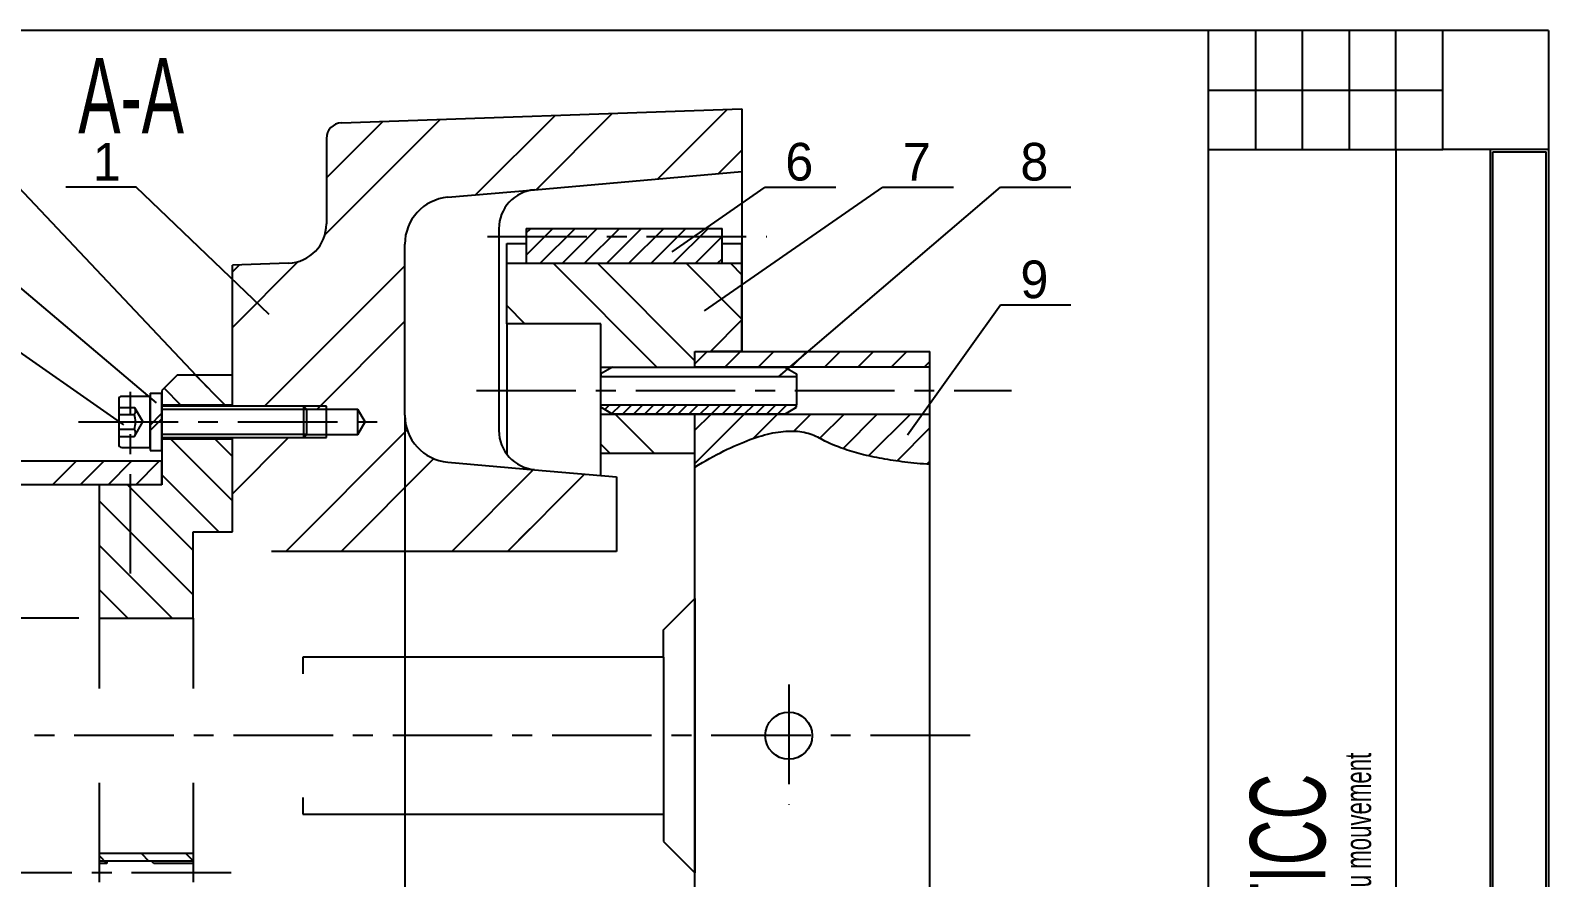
# Model space of a CAD drawing. Header units: millimetres. Extents: x 1 to 584, y 10 to 410.
# Drawn here: x 389.8 to 583.5, y 302.4 to 410.4 of the extents above; entities that cross this region are included whole.
import ezdxf

# ---------------------------------------------------------------- set-up
doc = ezdxf.new("R2010")
doc.units = ezdxf.units.MM
doc.linetypes.add('CENTERX2', pattern=[20.32, 12.7, -2.54, 2.54, -2.54])
for name, color, linetype in [('COUPES', 179, 'Continuous'), ('FORMAT', 179, 'Continuous'), ('PIECE10', 179, 'Continuous'), ('PIECE22', 179, 'Continuous'), ('PIECE23', 179, 'Continuous'), ('PIECE8', 179, 'Continuous'), ('PIECE9', 179, 'Continuous'), ('PIECE_6_', 179, 'Continuous'), ('PIECE_7_', 179, 'Continuous'), ('PIECE_8_', 179, 'Continuous'), ('PIECE_9_', 179, 'Continuous'), ('REP╚RES', 179, 'Continuous')]:
    doc.layers.add(name, color=color, linetype=linetype)
doc.styles.add('SLDTEXTSTYLE0', font='TXT')
doc.styles.add('SLDTEXTSTYLE1', font='TXT', dxfattribs={"width": 0.630208})

msp = doc.modelspace()

# ---------------------------------------------------------------- linework, layer by layer
at = {"layer": 'FORMAT', "color": 7}
for p, q in [((583.5, 410.42), (9.5, 410.42)), ((540.1, 220.42), (540.1, 410.42)), ((546.08, 410.42), (546.08, 395.22)), ((552.06, 410.42), (552.06, 395.22)), ((558.04, 410.42), (558.04, 395.22)), ((564.02, 395.22), (564.02, 410.42)), ((570, 395.22), (570, 410.42)), ((583.5, 410.42), (583.5, 10.42)), ((540.1, 402.82), (570, 402.82)), ((540.1, 395.22), (570, 395.22)), ((564.02, 395.22), (564.02, 220.42)), ((583.5, 395.22), (570, 395.22)), ((576.1, 252.42), (576.1, 395.22)), ((576.4, 252.72), (576.4, 394.92)), ((576.4, 394.92), (583.2, 394.92)), ((583.2, 252.72), (583.2, 394.92))]:
    msp.add_line(p, q, dxfattribs=at)
at = {"layer": 'PIECE10', "color": 7}
for p, q in [((406.55, 355.5), (350.55, 355.5)), ((392.62, 352.5), (395.62, 355.5)), ((396.15, 352.5), (399.15, 355.5)), ((399.69, 352.5), (402.69, 355.5)), ((403.22, 352.5), (406.22, 355.5)), ((406.55, 352.5), (406.55, 355.5)), ((406.55, 352.5), (353.55, 352.5))]:
    msp.add_line(p, q, dxfattribs=at)
at = {"layer": 'PIECE22', "color": 7}
for p, q in [((405.05, 364.15), (406.55, 364.15)), ((405.05, 364.15), (405.05, 360.1)), ((406.55, 361.6), (406.55, 364.15)), ((405.05, 360.1), (406.55, 361.6)), ((406.55, 360.9), (405.05, 359.4)), ((406.55, 360.9), (406.55, 361.6)), ((406.55, 356.85), (406.55, 360.9)), ((405.05, 360.1), (405.05, 359.4)), ((405.05, 359.4), (405.05, 356.85)), ((405.05, 356.85), (406.55, 356.85))]:
    msp.add_line(p, q, dxfattribs=at)
at = {"layer": 'PIECE23', "color": 7}
for p, q in [((401.05, 363.36), (401.05, 357.64)), ((401.05, 362.35), (403.05, 362.35)), ((405.05, 363.76), (401.45, 363.76)), ((403.05, 362.35), (404.12, 360.5)), ((403.06, 362.34), (403.05, 362.35)), ((403.07, 362.33), (403.06, 362.34)), ((403.07, 362.32), (403.07, 362.33)), ((403.08, 362.31), (403.07, 362.32)), ((403.08, 362.3), (403.08, 362.31)), ((403.09, 362.29), (403.08, 362.3)), ((403.1, 362.28), (403.09, 362.29)), ((403.1, 362.27), (403.1, 362.28)), ((403.11, 362.26), (403.1, 362.27)), ((405.05, 357.24), (405.05, 363.76)), ((424.65, 362.5), (406.55, 362.5)), ((425.05, 362.1), (424.65, 362.5)), ((424.65, 358.5), (424.65, 362.5)), ((401.05, 361.43), (403.05, 361.43)), ((403.05, 361.43), (403.06, 361.44)), ((403.05, 358.65), (404.12, 360.5)), ((403.06, 361.44), (403.07, 361.45)), ((403.07, 361.46), (403.08, 361.47)), ((403.07, 361.45), (403.07, 361.46)), ((403.08, 361.48), (403.09, 361.49)), ((403.08, 361.47), (403.08, 361.48)), ((403.09, 361.49), (403.1, 361.5)), ((403.1, 361.51), (403.11, 361.52)), ((403.1, 361.5), (403.1, 361.51)), ((403.11, 362.25), (403.11, 362.26)), ((403.12, 362.23), (403.11, 362.25)), ((403.11, 361.53), (403.12, 361.54)), ((403.11, 361.52), (403.11, 361.53)), ((403.12, 362.22), (403.12, 362.23)), ((403.12, 362.21), (403.12, 362.22)), ((403.13, 362.2), (403.12, 362.21)), ((403.12, 361.56), (403.13, 361.57)), ((403.12, 361.55), (403.12, 361.56)), ((403.12, 361.54), (403.12, 361.55)), ((403.13, 362.19), (403.13, 362.2)), ((403.14, 362.18), (403.13, 362.19)), ((403.13, 361.58), (403.14, 361.59)), ((403.13, 361.57), (403.13, 361.58)), ((403.14, 362.17), (403.14, 362.18)), ((403.15, 362.16), (403.14, 362.17)), ((403.14, 361.6), (403.15, 361.61)), ((403.14, 361.59), (403.14, 361.6)), ((403.15, 362.15), (403.15, 362.16)), ((403.15, 362.14), (403.15, 362.15)), ((403.16, 362.13), (403.15, 362.14)), ((403.15, 361.63), (403.16, 361.64)), ((403.15, 361.62), (403.15, 361.63)), ((403.15, 361.61), (403.15, 361.62)), ((403.16, 362.12), (403.16, 362.13)), ((403.16, 362.11), (403.16, 362.12)), ((403.17, 362.1), (403.16, 362.11)), ((403.16, 361.66), (403.17, 361.67)), ((403.16, 361.65), (403.16, 361.66)), ((403.16, 361.64), (403.16, 361.65)), ((403.17, 362.09), (403.17, 362.1)), ((403.17, 362.08), (403.17, 362.09)), ((403.17, 362.07), (403.17, 362.08)), ((403.18, 362.06), (403.17, 362.07)), ((403.17, 361.71), (403.18, 361.72)), ((403.17, 361.7), (403.17, 361.71)), ((403.17, 361.68), (403.17, 361.7)), ((403.17, 361.67), (403.17, 361.68)), ((403.18, 362.05), (403.18, 362.06)), ((403.18, 362.04), (403.18, 362.05)), ((403.18, 362.03), (403.18, 362.04)), ((403.19, 362.02), (403.18, 362.03)), ((403.18, 361.75), (403.19, 361.76)), ((403.18, 361.74), (403.18, 361.75)), ((403.18, 361.73), (403.18, 361.74)), ((403.18, 361.72), (403.18, 361.73)), ((403.19, 362.01), (403.19, 362.02)), ((403.19, 362), (403.19, 362.01)), ((403.19, 361.99), (403.19, 362)), ((403.19, 361.98), (403.19, 361.99)), ((403.19, 361.96), (403.19, 361.98)), ((403.19, 361.95), (403.19, 361.96)), ((403.19, 361.94), (403.19, 361.95)), ((403.2, 361.93), (403.19, 361.94)), ((403.19, 361.83), (403.2, 361.84)), ((403.19, 361.82), (403.19, 361.83)), ((403.19, 361.81), (403.19, 361.82)), ((403.19, 361.8), (403.19, 361.81)), ((403.19, 361.79), (403.19, 361.8)), ((403.19, 361.78), (403.19, 361.79)), ((403.19, 361.77), (403.19, 361.78)), ((403.19, 361.76), (403.19, 361.77)), ((403.2, 361.92), (403.2, 361.93)), ((403.2, 361.91), (403.2, 361.92)), ((403.2, 361.9), (403.2, 361.91)), ((403.2, 361.89), (403.2, 361.9)), ((403.2, 361.88), (403.2, 361.89)), ((403.2, 361.87), (403.2, 361.88)), ((403.2, 361.86), (403.2, 361.87)), ((403.2, 361.85), (403.2, 361.86)), ((403.2, 361.84), (403.2, 361.85)), ((425.05, 362.1), (406.55, 362.1)), ((425.05, 358.9), (425.05, 362.1)), ((401.05, 359.58), (403.05, 359.58)), ((401.05, 358.65), (403.05, 358.65)), ((403.06, 359.57), (403.05, 359.58)), ((403.05, 358.65), (403.06, 358.66)), ((403.07, 359.56), (403.06, 359.57)), ((403.06, 358.66), (403.07, 358.67)), ((403.07, 359.55), (403.07, 359.56)), ((403.08, 359.54), (403.07, 359.55)), ((403.07, 358.69), (403.08, 358.7)), ((403.07, 358.67), (403.07, 358.69)), ((403.08, 359.53), (403.08, 359.54)), ((403.09, 359.52), (403.08, 359.53)), ((403.08, 358.71), (403.09, 358.72)), ((403.08, 358.7), (403.08, 358.71)), ((403.1, 359.5), (403.09, 359.52)), ((403.09, 358.72), (403.1, 358.73)), ((403.1, 359.49), (403.1, 359.5)), ((403.11, 359.48), (403.1, 359.49)), ((403.1, 358.74), (403.11, 358.75)), ((403.1, 358.73), (403.1, 358.74)), ((403.11, 359.47), (403.11, 359.48)), ((403.12, 359.46), (403.11, 359.47)), ((403.11, 358.76), (403.12, 358.77)), ((403.11, 358.75), (403.11, 358.76)), ((403.12, 359.45), (403.12, 359.46)), ((403.12, 359.44), (403.12, 359.45)), ((403.13, 359.43), (403.12, 359.44)), ((403.12, 358.79), (403.13, 358.8)), ((403.12, 358.78), (403.12, 358.79)), ((403.12, 358.77), (403.12, 358.78)), ((403.13, 359.42), (403.13, 359.43)), ((403.14, 359.41), (403.13, 359.42)), ((403.13, 358.81), (403.14, 358.82)), ((403.13, 358.8), (403.13, 358.81)), ((403.14, 359.4), (403.14, 359.41)), ((403.15, 359.39), (403.14, 359.4)), ((403.14, 358.83), (403.15, 358.84)), ((403.14, 358.82), (403.14, 358.83)), ((403.15, 359.38), (403.15, 359.39)), ((403.15, 359.37), (403.15, 359.38)), ((403.16, 359.36), (403.15, 359.37)), ((403.15, 358.86), (403.16, 358.87)), ((403.15, 358.85), (403.15, 358.86)), ((403.15, 358.84), (403.15, 358.85)), ((403.16, 359.35), (403.16, 359.36)), ((403.16, 359.34), (403.16, 359.35)), ((403.17, 359.33), (403.16, 359.34)), ((403.16, 358.89), (403.17, 358.9)), ((403.16, 358.88), (403.16, 358.89)), ((403.16, 358.87), (403.16, 358.88)), ((403.17, 359.32), (403.17, 359.33)), ((403.17, 359.31), (403.17, 359.32)), ((403.17, 359.3), (403.17, 359.31)), ((403.18, 359.29), (403.17, 359.3)), ((403.17, 358.93), (403.18, 358.94)), ((403.17, 358.92), (403.17, 358.93)), ((403.17, 358.91), (403.17, 358.92)), ((403.17, 358.9), (403.17, 358.91)), ((403.18, 359.28), (403.18, 359.29)), ((403.18, 359.27), (403.18, 359.28)), ((403.18, 359.26), (403.18, 359.27)), ((403.19, 359.25), (403.18, 359.26)), ((403.18, 358.98), (403.19, 358.99)), ((403.18, 358.97), (403.18, 358.98)), ((403.18, 358.95), (403.18, 358.97)), ((403.18, 358.94), (403.18, 358.95)), ((403.19, 359.24), (403.19, 359.25)), ((403.19, 359.22), (403.19, 359.24)), ((403.19, 359.21), (403.19, 359.22)), ((403.19, 359.2), (403.19, 359.21)), ((403.19, 359.19), (403.19, 359.2)), ((403.19, 359.18), (403.19, 359.19)), ((403.19, 359.17), (403.19, 359.18)), ((403.2, 359.16), (403.19, 359.17)), ((403.19, 359.06), (403.2, 359.07)), ((403.19, 359.05), (403.19, 359.06)), ((403.19, 359.04), (403.19, 359.05)), ((403.19, 359.03), (403.19, 359.04)), ((403.19, 359.02), (403.19, 359.03)), ((403.19, 359.01), (403.19, 359.02)), ((403.19, 359), (403.19, 359.01)), ((403.19, 358.99), (403.19, 359)), ((403.2, 359.15), (403.2, 359.16)), ((403.2, 359.14), (403.2, 359.15)), ((403.2, 359.13), (403.2, 359.14)), ((403.2, 359.12), (403.2, 359.13)), ((403.2, 359.11), (403.2, 359.12)), ((403.2, 359.1), (403.2, 359.11)), ((403.2, 359.09), (403.2, 359.1)), ((403.2, 359.08), (403.2, 359.09)), ((403.2, 359.07), (403.2, 359.08)), ((425.05, 358.9), (406.55, 358.9)), ((406.55, 358.5), (424.65, 358.5)), ((424.65, 358.5), (425.05, 358.9)), ((401.45, 357.24), (405.05, 357.24))]:
    msp.add_line(p, q, dxfattribs=at)
for centre, radius, start, end in [((401.45, 363.36), 0.4, 90, 180), ((400.14, 360.5), 3.06, 0, 17.588), ((400.14, 360.5), 3.06, 342.412, 0), ((401.45, 357.64), 0.4, 180, 270)]:
    msp.add_arc(centre, radius, start, end, dxfattribs=at)
at = {"layer": 'PIECE8', "color": 7}
for p, q in [((427.34, 384.34), (442.08, 399.08)), ((429.48, 398.64), (480.55, 400.42)), ((446.59, 389.45), (456.73, 399.59)), ((454.34, 390.13), (464.06, 399.85)), ((469.84, 391.48), (478.71, 400.36)), ((480.55, 400.42), (480.55, 392.42)), ((427.55, 391.62), (434.75, 398.82)), ((427.55, 396.64), (427.55, 385.75)), ((477.59, 392.16), (480.55, 395.13)), ((454.12, 390.11), (480.55, 392.42)), ((480.55, 392.42), (480.55, 369.5)), ((443.03, 389.14), (454.12, 390.11)), ((449.55, 385.13), (449.55, 359.4)), ((437.55, 361.36), (437.55, 383.16)), ((415.55, 372.55), (423.95, 380.95)), ((422.73, 380.75), (415.55, 380.5)), ((415.55, 379.62), (416.46, 380.53)), ((415.55, 362.5), (415.55, 380.5)), ((419.64, 362.5), (437.55, 380.41)), ((426.31, 362.1), (437.55, 373.34)), ((424.65, 362.5), (415.55, 362.5)), ((427.55, 362.5), (424.65, 362.5)), ((425.05, 362.1), (424.65, 362.5)), ((427.55, 358.5), (427.55, 362.5)), ((431.55, 362.1), (425.05, 362.1)), ((432.48, 360.5), (431.55, 362.1)), ((431.55, 358.9), (431.55, 362.1)), ((431.55, 358.9), (432.48, 360.5)), ((437.55, 361.36), (437.55, 280.56)), ((415.55, 358.5), (424.65, 358.5)), ((415.55, 346.5), (415.55, 358.5)), ((415.55, 351.34), (422.71, 358.5)), ((415.55, 358.41), (415.64, 358.5)), ((422.36, 344), (437.86, 359.5)), ((424.65, 358.5), (425.05, 358.9)), ((424.65, 358.5), (427.55, 358.5)), ((425.05, 358.9), (431.55, 358.9)), ((429.43, 344), (441.26, 355.83)), ((443.03, 355.38), (454.12, 354.41)), ((443.57, 344), (453.99, 354.43)), ((450.64, 344), (460.5, 353.86)), ((454.12, 354.41), (464.55, 353.5)), ((464.55, 353.5), (464.55, 346.5)), ((450.64, 344), (453.54, 346.9)), ((464.55, 346.9), (464.55, 344)), ((411.55, 346.5), (415.55, 346.5)), ((464.55, 344), (420.55, 344))]:
    msp.add_line(p, q, dxfattribs=at)
for centre, radius, start, end in [((429.55, 396.64), 2, 92, 180), ((454.55, 385.13), 5, 95, 180), ((443.55, 383.16), 6, 95, 180), ((422.55, 385.75), 5, 272, 0), ((443.55, 361.36), 6, 180, 265), ((454.55, 359.4), 5, 180, 265)]:
    msp.add_arc(centre, radius, start, end, dxfattribs=at)
at = {"layer": 'PIECE9', "color": 7}
for p, q in [((408.55, 366.5), (406.55, 364.5)), ((408.55, 366.5), (415.55, 366.5)), ((410.79, 366.5), (414.59, 362.7)), ((415.55, 362.7), (415.55, 366.5)), ((406.55, 364.5), (406.55, 362.7)), ((406.85, 364.79), (408.94, 362.7)), ((406.55, 362.7), (415.55, 362.7)), ((406.55, 362.7), (406.55, 358.3)), ((415.55, 362.5), (415.55, 362.7)), ((415.55, 358.3), (415.55, 358.5)), ((406.55, 358.3), (406.55, 352.5)), ((415.55, 358.3), (406.55, 358.3)), ((407.68, 358.3), (415.55, 350.43)), ((413.34, 358.3), (415.55, 356.09)), ((415.55, 346.5), (415.55, 358.3)), ((406.55, 353.77), (413.82, 346.5)), ((406.55, 352.5), (398.55, 352.5)), ((398.55, 352.5), (398.55, 335.5)), ((402.17, 352.5), (410.55, 344.11)), ((398.55, 350.46), (410.55, 338.46)), ((410.55, 335.5), (410.55, 346.5)), ((410.55, 346.5), (415.55, 346.5)), ((398.55, 344.8), (407.85, 335.5)), ((398.55, 339.14), (402.2, 335.5)), ((398.55, 335.5), (398.55, 326.5)), ((398.55, 335.5), (410.55, 335.5)), ((410.55, 335.5), (410.55, 326.5)), ((398.55, 314.5), (398.55, 305.5)), ((410.55, 314.5), (410.55, 305.5)), ((398.55, 305.5), (410.55, 305.5)), ((398.55, 305.5), (398.55, 304.2)), ((398.55, 305.2), (399.55, 304.2)), ((399.55, 304.5), (398.55, 304.5)), ((398.55, 304.2), (398.55, 301.8)), ((399.55, 304.2), (398.55, 304.2)), ((405.25, 304.5), (399.55, 304.5)), ((399.55, 304.5), (399.55, 304.2)), ((403.91, 305.5), (404.91, 304.5)), ((410.55, 304.5), (405.25, 304.5)), ((405.55, 304.2), (405.25, 304.5)), ((410.55, 304.2), (405.55, 304.2)), ((409.57, 305.5), (410.55, 304.52)), ((410.55, 305.5), (410.55, 304.2)), ((410.55, 304.2), (410.55, 301.8))]:
    msp.add_line(p, q, dxfattribs=at)
at = {"layer": 'PIECE_6_', "color": 7, "linetype": 'CENTERX2'}
msp.add_line((448.09, 384.16), (483.75, 384.16), dxfattribs=at)
at = {"layer": 'PIECE_6_', "color": 7}
for p, q in [((453.05, 385.16), (453.05, 380.73)), ((453.05, 385.16), (478.05, 385.16)), ((453.05, 381.77), (456.45, 385.16)), ((453.05, 384.6), (453.62, 385.16)), ((454.84, 380.73), (459.28, 385.16)), ((457.67, 380.73), (462.1, 385.16)), ((460.5, 380.73), (464.93, 385.16)), ((463.32, 380.73), (467.76, 385.16)), ((466.15, 380.73), (470.59, 385.16)), ((468.98, 380.73), (473.42, 385.16)), ((471.81, 380.73), (476.25, 385.16)), ((474.64, 380.73), (478.05, 384.14)), ((478.05, 380.73), (478.05, 385.16)), ((453.05, 380.73), (478.05, 380.73)), ((477.47, 380.73), (478.05, 381.31))]:
    msp.add_line(p, q, dxfattribs=at)
at = {"layer": 'PIECE_7_', "color": 7}
for p, q in [((450.55, 380.73), (450.55, 383.23)), ((450.55, 383.23), (453.05, 383.23)), ((478.05, 383.23), (480.55, 383.23)), ((480.55, 380.73), (480.55, 383.23)), ((450.55, 373), (450.55, 380.73)), ((450.55, 380.73), (480.55, 380.73)), ((456.47, 380.73), (469.7, 367.5)), ((462.13, 380.73), (474.55, 368.3)), ((473.44, 380.73), (480.55, 373.61)), ((479.1, 380.73), (480.55, 379.27)), ((480.55, 373.5), (480.55, 380.73)), ((450.55, 375.33), (452.88, 373)), ((462.55, 373), (450.55, 373)), ((450.55, 373), (450.55, 356.4)), ((462.55, 367.5), (462.55, 373)), ((480.55, 373.5), (476.55, 369.5)), ((480.55, 369.5), (480.55, 373.5)), ((474.55, 369.5), (476.55, 369.5)), ((474.55, 367.5), (474.55, 369.5)), ((480.55, 369.5), (476.55, 369.5)), ((462.55, 361.5), (462.55, 367.5)), ((462.55, 367.5), (474.55, 367.5)), ((462.55, 356.5), (462.55, 361.5)), ((462.55, 361.5), (474.55, 361.5)), ((464.38, 361.5), (469.38, 356.5)), ((474.55, 356.5), (474.55, 361.5)), ((462.55, 357.67), (463.72, 356.5)), ((462.55, 356.5), (474.55, 356.5)), ((462.55, 353.68), (462.55, 356.5))]:
    msp.add_line(p, q, dxfattribs=at)
at = {"layer": 'PIECE_8_', "color": 7}
for p, q in [((464.05, 367.5), (462.55, 366.64)), ((462.55, 366.64), (462.55, 366.3)), ((462.55, 362.7), (462.55, 366.3)), ((462.55, 366.3), (487.55, 366.3)), ((464.05, 367.5), (486.05, 367.5)), ((486.05, 367.5), (487.55, 366.64)), ((487.55, 366.64), (487.55, 366.3)), ((487.55, 366.3), (487.55, 362.7)), ((462.55, 362.7), (487.55, 362.7)), ((462.55, 362.37), (462.55, 362.7)), ((464.05, 361.5), (462.55, 362.37)), ((463.06, 362.08), (463.68, 362.7)), ((463.96, 361.56), (465.1, 362.7)), ((465.31, 361.5), (466.51, 362.7)), ((466.73, 361.5), (467.93, 362.7)), ((468.14, 361.5), (469.34, 362.7)), ((469.56, 361.5), (470.76, 362.7)), ((470.97, 361.5), (472.17, 362.7)), ((472.38, 361.5), (473.58, 362.7)), ((473.8, 361.5), (475, 362.7)), ((475.21, 361.5), (476.41, 362.7)), ((476.63, 361.5), (477.83, 362.7)), ((478.04, 361.5), (479.24, 362.7)), ((479.46, 361.5), (480.66, 362.7)), ((480.87, 361.5), (482.07, 362.7)), ((482.28, 361.5), (483.48, 362.7)), ((483.7, 361.5), (484.9, 362.7)), ((485.11, 361.5), (486.31, 362.7)), ((486.05, 361.5), (487.55, 362.37)), ((487.17, 362.15), (487.55, 362.53)), ((487.55, 362.37), (487.55, 362.7)), ((486.05, 361.5), (464.05, 361.5))]:
    msp.add_line(p, q, dxfattribs=at)
at = {"layer": 'PIECE_9_', "color": 7}
for p, q in [((474.55, 369.5), (504.55, 369.5)), ((474.55, 367.5), (474.55, 369.5)), ((474.55, 367.91), (476.14, 369.5)), ((478.38, 367.5), (480.38, 369.5)), ((482.63, 367.5), (484.63, 369.5)), ((486.87, 367.5), (488.87, 369.5)), ((491.11, 367.5), (493.11, 369.5)), ((495.35, 367.5), (497.35, 369.5)), ((499.6, 367.5), (501.6, 369.5)), ((503.84, 367.5), (504.55, 368.22)), ((504.55, 367.5), (504.55, 369.5)), ((504.55, 367.5), (474.55, 367.5)), ((504.55, 361.5), (504.55, 367.5)), ((474.55, 361.5), (504.55, 361.5)), ((474.55, 354.75), (474.55, 361.5)), ((474.55, 355.19), (480.87, 361.5)), ((474.55, 359.43), (476.63, 361.5)), ((482, 358.39), (485.11, 361.5)), ((487.19, 359.33), (489.35, 361.5)), ((490.51, 358.42), (493.6, 361.5)), ((493.47, 357.13), (497.84, 361.5)), ((496.78, 356.2), (502.08, 361.5)), ((504.55, 355.12), (504.55, 361.5)), ((481.97, 358.38), (482.35, 358.51)), ((482.35, 358.51), (482.73, 358.63)), ((482.73, 358.63), (483.1, 358.74)), ((483.1, 358.74), (483.46, 358.84)), ((483.46, 358.84), (483.82, 358.93)), ((483.82, 358.93), (484.18, 359.02)), ((484.18, 359.02), (484.52, 359.09)), ((484.52, 359.09), (484.86, 359.15)), ((484.86, 359.15), (485.2, 359.21)), ((485.2, 359.21), (485.53, 359.25)), ((485.53, 359.25), (485.85, 359.29)), ((485.85, 359.29), (486.17, 359.32)), ((486.17, 359.32), (486.48, 359.33)), ((486.48, 359.33), (486.78, 359.34)), ((486.78, 359.34), (487.08, 359.34)), ((487.08, 359.34), (487.38, 359.33)), ((487.38, 359.33), (487.66, 359.31)), ((487.66, 359.31), (487.94, 359.28)), ((487.94, 359.28), (488.22, 359.24)), ((488.22, 359.24), (488.49, 359.19)), ((488.49, 359.19), (488.75, 359.13)), ((488.75, 359.13), (489.01, 359.06)), ((489.01, 359.06), (489.26, 358.99)), ((489.26, 358.99), (489.51, 358.9)), ((489.51, 358.9), (489.75, 358.81)), ((489.75, 358.81), (489.98, 358.7)), ((489.98, 358.7), (490.21, 358.59)), ((490.21, 358.59), (490.43, 358.46)), ((490.43, 358.46), (490.66, 358.34)), ((500.37, 355.55), (504.55, 359.73)), ((477.37, 356.34), (477.82, 356.57)), ((477.82, 356.57), (478.26, 356.8)), ((478.26, 356.8), (478.69, 357.01)), ((478.69, 357.01), (479.12, 357.21)), ((479.12, 357.21), (479.55, 357.41)), ((479.55, 357.41), (479.97, 357.59)), ((479.97, 357.59), (480.38, 357.77)), ((480.38, 357.77), (480.79, 357.94)), ((480.79, 357.94), (481.19, 358.1)), ((481.19, 358.1), (481.58, 358.24)), ((481.58, 358.24), (481.97, 358.38)), ((490.66, 358.34), (490.89, 358.22)), ((490.89, 358.22), (491.12, 358.11)), ((491.12, 358.11), (491.36, 357.99)), ((491.36, 357.99), (491.6, 357.88)), ((491.6, 357.88), (491.85, 357.77)), ((491.85, 357.77), (492.1, 357.66)), ((492.1, 357.66), (492.36, 357.55)), ((492.36, 357.55), (492.62, 357.45)), ((492.62, 357.45), (492.89, 357.35)), ((492.89, 357.35), (493.16, 357.25)), ((493.16, 357.25), (493.43, 357.15)), ((493.43, 357.15), (493.71, 357.05)), ((493.71, 357.05), (494, 356.96)), ((494, 356.96), (494.28, 356.87)), ((494.28, 356.87), (494.58, 356.78)), ((494.58, 356.78), (494.87, 356.69)), ((494.87, 356.69), (495.17, 356.6)), ((495.17, 356.6), (495.48, 356.52)), ((495.48, 356.52), (495.79, 356.44)), ((474.55, 354.75), (475.04, 355.04)), ((474.55, 303), (474.55, 354.75)), ((475.04, 355.04), (475.52, 355.32)), ((475.52, 355.32), (475.99, 355.59)), ((475.99, 355.59), (476.45, 355.85)), ((476.45, 355.85), (476.91, 356.1)), ((476.91, 356.1), (477.37, 356.34)), ((495.79, 356.44), (496.1, 356.36)), ((496.1, 356.36), (496.42, 356.28)), ((496.42, 356.28), (496.75, 356.21)), ((496.75, 356.21), (497.07, 356.13)), ((497.07, 356.13), (497.41, 356.06)), ((497.41, 356.06), (497.74, 355.99)), ((497.74, 355.99), (498.08, 355.93)), ((498.08, 355.93), (498.43, 355.86)), ((498.43, 355.86), (498.78, 355.8)), ((498.78, 355.8), (499.13, 355.74)), ((499.13, 355.74), (499.49, 355.68)), ((499.49, 355.68), (499.85, 355.63)), ((499.85, 355.63), (500.22, 355.57)), ((500.22, 355.57), (500.59, 355.52)), ((500.59, 355.52), (500.97, 355.47)), ((500.97, 355.47), (501.35, 355.42)), ((501.35, 355.42), (501.73, 355.38)), ((501.73, 355.38), (502.12, 355.33)), ((502.12, 355.33), (502.52, 355.29)), ((502.52, 355.29), (502.92, 355.25)), ((502.92, 355.25), (503.32, 355.22)), ((503.32, 355.22), (503.73, 355.18)), ((503.73, 355.18), (504.14, 355.15)), ((504.14, 355.15), (504.55, 355.12)), ((504.21, 355.14), (504.55, 355.49)), ((504.55, 280.12), (504.55, 355.12)), ((470.55, 334), (474.55, 338)), ((474.55, 338), (474.55, 303)), ((474.55, 282.07), (474.55, 338)), ((470.55, 330.5), (470.55, 334)), ((424.55, 330.5), (424.55, 328.39)), ((428.14, 330.5), (424.55, 330.5)), ((470.55, 330.5), (428.14, 330.5)), ((470.55, 330.5), (470.55, 310.5)), ((424.55, 312.61), (424.55, 310.5)), ((424.55, 310.5), (429, 310.5)), ((429, 310.5), (470.55, 310.5)), ((470.55, 310.5), (470.55, 307)), ((470.55, 307), (474.55, 303))]:
    msp.add_line(p, q, dxfattribs=at)
at = {"layer": 'PIECE_9_', "color": 7, "linetype": 'CENTERX2'}
for p, q in [((402.55, 341.16), (402.55, 364.32)), ((446.69, 364.5), (514.95, 364.5)), ((395.93, 360.5), (435.14, 360.5)), ((395.95, 335.5), (382.78, 335.5)), ((486.55, 327.01), (486.55, 311.73)), ((509.68, 320.5), (335.06, 320.5)), ((415.4, 303), (382.19, 303))]:
    msp.add_line(p, q, dxfattribs=at)
at = {"layer": 'PIECE_9_', "color": 7}
msp.add_circle((486.55, 320.5), 3, dxfattribs=at)
at = {"layer": 'REP╚RES', "color": 7}
for p, q in [((401.69, 360.14), (358.28, 390.42)), ((405.89, 362.94), (373.28, 390.42)), ((412.43, 364.86), (388.28, 390.42)), ((403.28, 390.42), (394.28, 390.42)), ((420.25, 374.18), (403.28, 390.42)), ((471.67, 382.2), (483.55, 390.42)), ((475.78, 374.66), (498.55, 390.42)), ((483.55, 390.42), (492.55, 390.42)), ((485.22, 366.27), (513.55, 390.42)), ((498.55, 390.42), (507.55, 390.42)), ((513.55, 390.42), (522.55, 390.42)), ((501.68, 358.86), (513.55, 375.42)), ((513.55, 375.42), (522.55, 375.42))]:
    msp.add_line(p, q, dxfattribs=at)

# ---------------------------------------------------------------- texts
at = {"layer": 'COUPES', "color": 7, "insert": (395.89, 406.91), "char_height": 9.6, "attachment_point": 1, "style": 'SLDTEXTSTYLE1'}
msp.add_mtext('A-A', dxfattribs=at)
at = {"layer": 'FORMAT', "color": 7, "attachment_point": 1, "rotation": 90, "style": 'SLDTEXTSTYLE1'}
for s, insert, char_height in [('Guidage et transmission du mouvement', (557.49, 268.27), 3.36), ('GIROTICC', (545.4, 276.1), 9.6)]:
    msp.add_mtext(s, dxfattribs=dict(at, insert=insert, char_height=char_height))
at = {"layer": 'REP╚RES', "color": 7, "char_height": 4.8, "attachment_point": 1, "style": 'SLDTEXTSTYLE0'}
for s, insert in [('1', (397.73, 396.08)), ('6', (486.1, 396.08)), ('7', (501.1, 396.08)), ('8', (516.1, 396.08)), ('9', (516.1, 381.08))]:
    msp.add_mtext(s, dxfattribs=dict(at, insert=insert))

doc.saveas('drawing.dxf')
